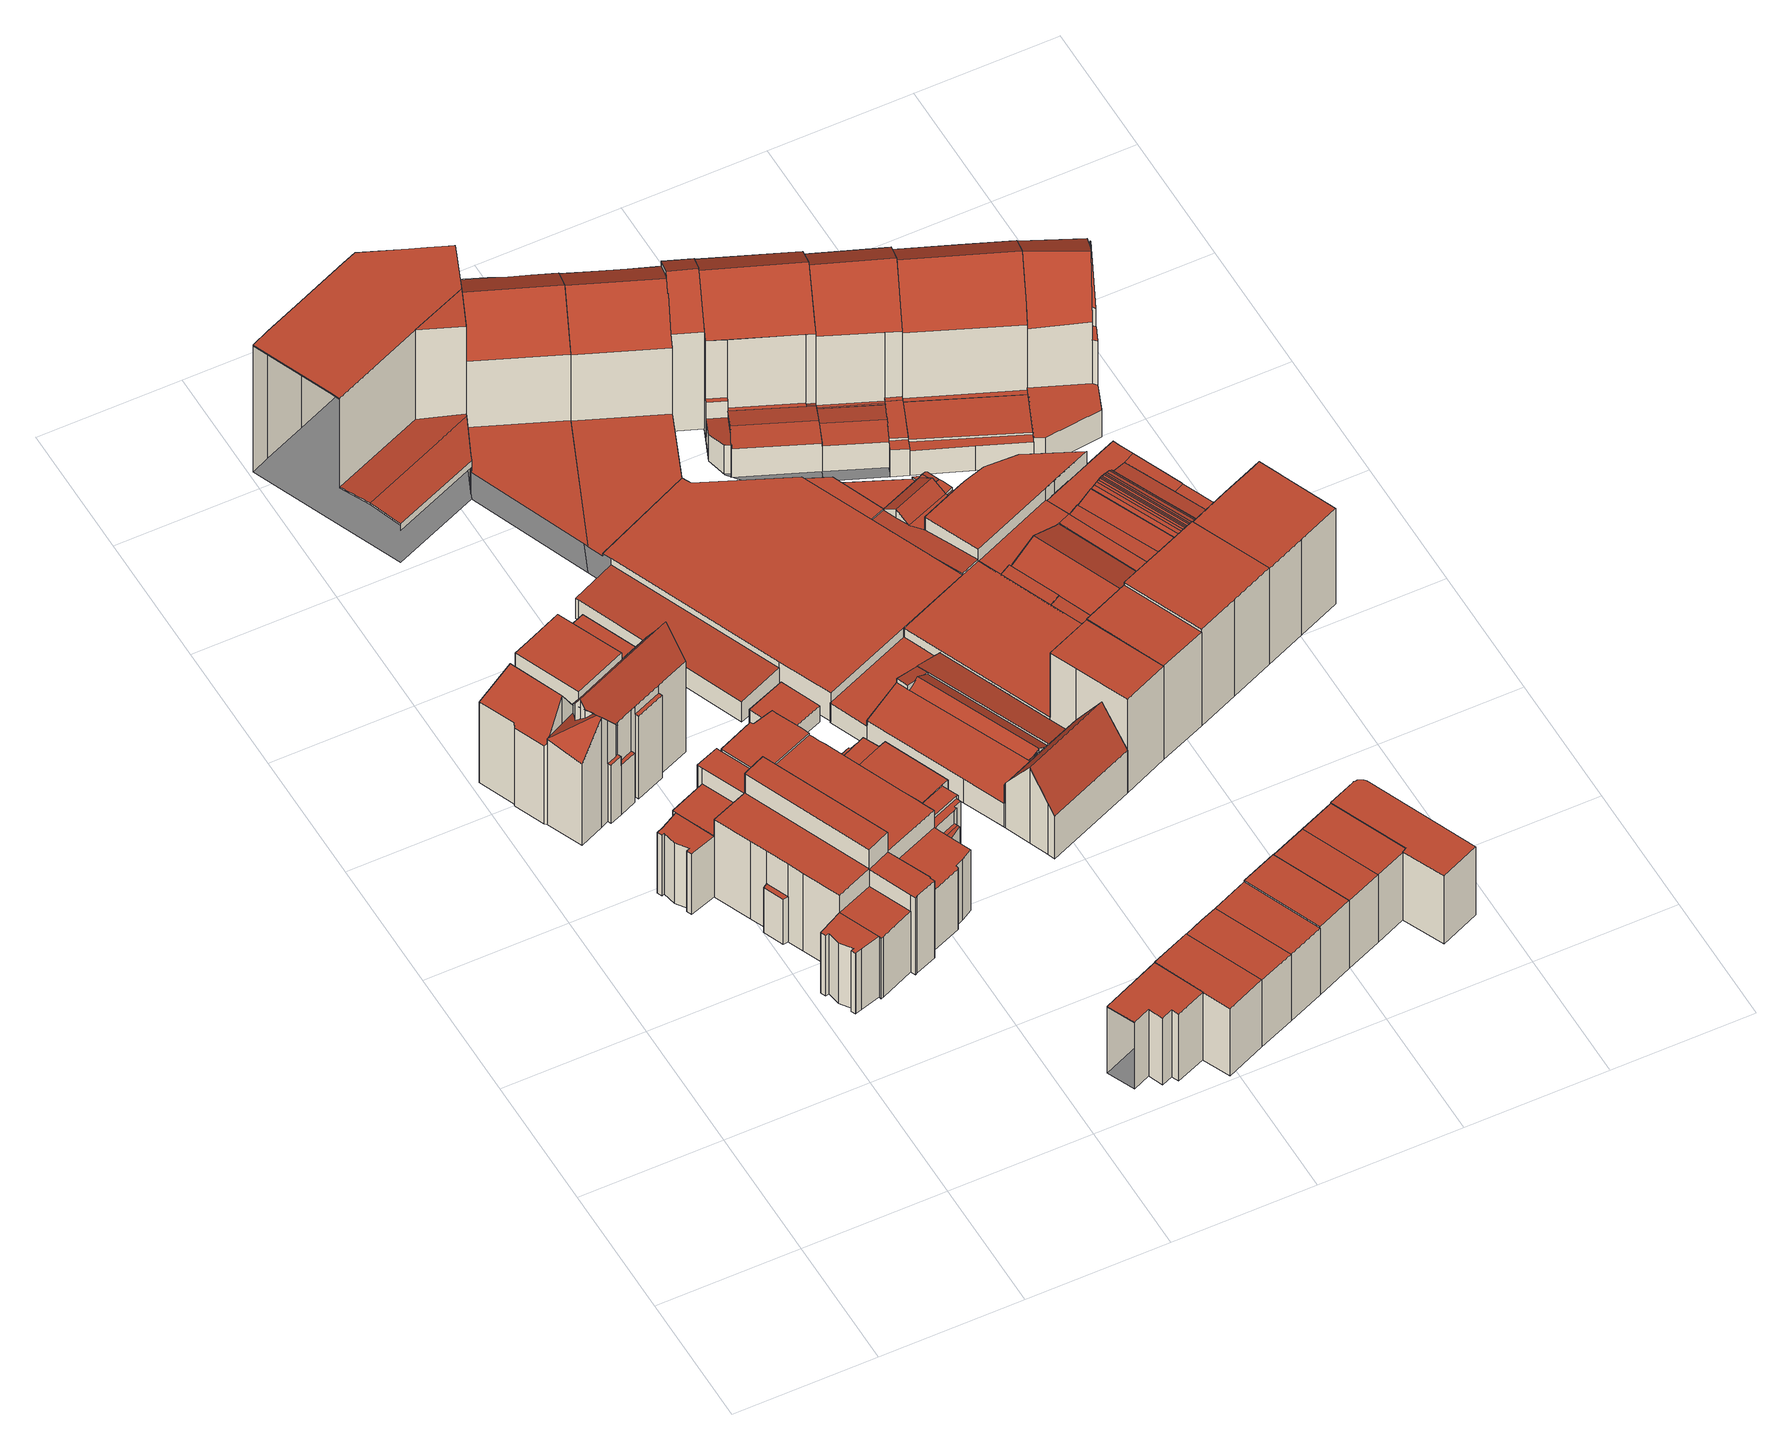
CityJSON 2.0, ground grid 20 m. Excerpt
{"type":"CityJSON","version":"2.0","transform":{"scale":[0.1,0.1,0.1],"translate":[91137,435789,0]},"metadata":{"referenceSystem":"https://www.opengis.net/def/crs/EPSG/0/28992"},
"CityObjects":{
"building1":{"type":"Building","attributes":{"TerrainHeight":2.74,"bron_tex":"UltraCAM-X 10cm juni 2008","voll_tex":"complete","bron_geo":"Lidar 15-30 punten - nov. 2008","status":"1","isWatertight":"0"},"geometry":[{"type":"MultiSurface","lod":"2","boundaries":[[[0,1,2,3,4,5,6,7]],[[8,9,10,11,12]],[[13,14,9,8]],[[15,16,17,18]],[[1,19,20,21,22,23,24,25,2]],[[26,27,28,29]],[[30,31,32,33]],[[34,35,36]],[[13,8,12]],[[35,37,38,36]],[[34,39,40,41,42,37,35]],[[43,44,45,46]],[[47,48,49,50,51]],[[52,53,54,55,56,57,58,59,60,61,62,63,64,65,66,67]],[[68,7,69,70]],[[0,68,71,72]],[[7,6,38,69]],[[5,4,43,46]],[[4,3,73,74]],[[3,2,75,73]],[[1,0,72,76]],[[20,10,26,77]],[[10,9,78,67]],[[9,14,52,78]],[[14,13,53,52]],[[18,17,61,60]],[[17,16,62,61]],[[16,15,63,62]],[[2,25,59,75]],[[25,24,60,59]],[[24,23,15,18]],[[23,22,64,63]],[[22,21,30,33]],[[21,20,11]],[[79,19,80]],[[19,1,76,80]],[[29,28,31,30]],[[28,27,66,81]],[[27,26,67,66]],[[33,32,65,64]],[[32,31,81,65]],[[34,36,82,57]],[[13,83,42]],[[70,37,84,71]],[[37,83,84]],[[42,41,54,53]],[[41,40,55,54]],[[40,39,56,55]],[[39,34,57,56]],[[45,44,58,85]],[[44,43,74,58]],[[47,51,86,82]],[[51,50,85,86]],[[50,49,46,45]],[[49,48,6,5]],[[48,47,36,38]]],"semantics":{"surfaces":[{"type":"RoofSurface"},{"type":"GroundSurface"},{"type":"WallSurface"}],"values":[0,0,0,0,0,0,0,0,0,0,0,0,0,1,2,2,2,2,2,2,2,2,2,2,2,2,2,2,2,2,2,2,2,2,2,2,2,2,2,2,2,2,2,2,2,2,2,2,2,2,2,2,2,2,2,2]}}]},
"building2":{"type":"Building","attributes":{"TerrainHeight":1.58,"bron_tex":"UltraCAM-X 10cm juni 2008","voll_tex":"complete","bron_geo":"Lidar 15-30 punten - nov. 2008","status":"1","isWatertight":"0"},"geometry":[{"type":"MultiSurface","lod":"2","boundaries":[[[87,88,89,90]],[[91,92,93,94,95,96,97]],[[98,99,100,101,102,103,104,105,106,107]],[[108,109,110,111,112,113,114,115]],[[116,117,118,119,120,121,122,123,124,125]],[[126,127,128,129,130,131]],[[132,133,134,135,136]],[[137,138,139,140,141]],[[142,143,144,145,146,147,148]],[[149,150,151,152,153]],[[154,155,156,157,158,159,160,161,162,163,164,165]],[[166,167,168,169,170,171,172,173]],[[174,175,176,177,178,179,180,181,182,127,126,183]],[[184,185,186,187,188,189,190,191,192,193]],[[194,195,196,197]],[[198,199,200,201,202,203]],[[204,205,206,207,208,209,210,211,212]],[[213,214,215,216,217]],[[218,219,220,221,222,223,224,225,226,227]],[[138,228,229,230,231,139]],[[228,232,233,234,235,236]],[[237,238,239,240,241]],[[242,237,241,243]],[[244,245,246,247,248,249,250,251,252,253,254,255,256,257,258,259,260,261,262,263,264,265,266,267,268,269,270,271,272,273,274,275,276,277,278,279,280,281,282,283,284,285,286,287,288,289,290,291,292,293,294,295,296,297,298,299,300,301,302,303,304,305,306,307,308,309,310,311,312,313,314,315,316,317,318,319,320,321,322,323,324,325,326,327,328,329,330,331,332,333,334,335,336,337,338,339,340,341,342,343]],[[149,153,292,291]],[[153,152,293,292]],[[152,151,294,293]],[[151,150,295,294]],[[87,90,201,200]],[[90,89,155,154]],[[89,88,108,115]],[[88,87,173,172]],[[91,97,269,268]],[[97,96,270,269]],[[96,95,271,270]],[[95,94,272,271]],[[94,93,273,272]],[[93,92,274,273]],[[107,106,291,344]],[[106,105,150,149]],[[105,104,296,295]],[[104,103,297,296]],[[103,102,298,297]],[[102,101,299,298]],[[101,100,300,299]],[[100,99,301,300]],[[227,226,279,278]],[[226,225,280,279]],[[225,224,281,280]],[[224,223,282,281]],[[223,222,242,243]],[[222,221,287,286]],[[221,220,288,287]],[[220,219,289,288]],[[115,114,99,98]],[[114,113,302,301]],[[113,112,303,302]],[[112,111,304,303]],[[111,110,305,304]],[[110,109,306,305]],[[109,108,131,130]],[[139,231,268,267]],[[231,230,92,91]],[[230,229,275,274]],[[229,345,236]],[[116,125,253,252]],[[125,124,254,253]],[[124,123,255,254]],[[123,122,144,143]],[[122,121,262,261]],[[121,120,263,262]],[[120,119,264,263]],[[119,118,265,264]],[[165,164,251,346]],[[164,163,252,251]],[[163,162,117,116]],[[162,161,138,137]],[[161,160,228,138]],[[160,159,232,228]],[[159,158,219,218]],[[158,157,290,289]],[[157,156,344,290]],[[156,155,98,107]],[[166,173,135,134]],[[172,171,126,131]],[[171,170,321,320]],[[170,169,322,321]],[[169,168,197,196]],[[168,167,326,325]],[[167,166,327,326]],[[236,235,276,275]],[[235,234,277,276]],[[234,233,278,277]],[[233,232,218,227]],[[130,129,307,306]],[[129,128,308,307]],[[128,127,309,308]],[[132,136,338,337]],[[134,133,192,191]],[[133,132,337,336]],[[137,141,118,117]],[[141,140,266,265]],[[140,139,267,266]],[[174,183,319,318]],[[183,126,320,319]],[[127,182,310,309]],[[182,181,311,310]],[[181,180,312,311]],[[180,179,313,312]],[[179,178,314,313]],[[178,177,315,314]],[[177,176,316,315]],[[176,175,317,316]],[[175,174,318,317]],[[184,193,335,334]],[[193,192,336,335]],[[191,190,328,327]],[[190,189,329,328]],[[189,188,330,329]],[[188,187,331,330]],[[187,186,332,331]],[[186,185,333,332]],[[185,184,334,333]],[[194,197,325,324]],[[196,195,323,322]],[[195,194,324,323]],[[198,203,340,339]],[[203,202,341,340]],[[200,199,136,135]],[[199,198,339,338]],[[204,212,342,341]],[[212,211,343,342]],[[211,210,244,343]],[[210,209,245,244]],[[209,208,246,245]],[[208,207,214,213]],[[207,206,346,250]],[[206,205,154,165]],[[205,204,202,201]],[[213,217,247,246]],[[217,216,248,247]],[[216,215,249,248]],[[215,214,250,249]],[[241,240,283,347]],[[240,239,284,283]],[[239,238,285,284]],[[238,237,348,285]],[[243,241,347,282]],[[237,242,286,348]],[[142,148,257,256]],[[148,147,258,257]],[[147,146,259,258]],[[146,145,260,259]],[[145,144,261,260]],[[143,142,256,255]]],"semantics":{"surfaces":[{"type":"RoofSurface"},{"type":"GroundSurface"},{"type":"WallSurface"}],"values":[0,0,0,0,0,0,0,0,0,0,0,0,0,0,0,0,0,0,0,0,0,0,0,1,2,2,2,2,2,2,2,2,2,2,2,2,2,2,2,2,2,2,2,2,2,2,2,2,2,2,2,2,2,2,2,2,2,2,2,2,2,2,2,2,2,2,2,2,2,2,2,2,2,2,2,2,2,2,2,2,2,2,2,2,2,2,2,2,2,2,2,2,2,2,2,2,2,2,2,2,2,2,2,2,2,2,2,2,2,2,2,2,2,2,2,2,2,2,2,2,2,2,2,2,2,2,2,2,2,2,2,2,2,2,2,2,2,2,2,2,2,2,2,2,2,2,2,2,2,2,2,2,2,2,2]}}]},
"building3":{"type":"Building","attributes":{"TerrainHeight":2.75,"bron_tex":"UltraCAM-X 10cm juni 2008","voll_tex":"complete","bron_geo":"Lidar 15-30 punten - nov. 2008","status":"1","isWatertight":"0"},"geometry":[{"type":"MultiSurface","lod":"2","boundaries":[[[349,350,351,352,353,354,355,356,357]],[[358,359,360,361,362,363,364,365,366]],[[349,357,359,358]],[[355,354,362,361]],[[354,353,363,362]],[[353,352,364,363]],[[352,351,365,364]],[[351,350,366,365]],[[350,349,367,368]]],"semantics":{"surfaces":[{"type":"RoofSurface"},{"type":"GroundSurface"},{"type":"WallSurface"}],"values":[0,1,2,2,2,2,2,2,2]}}]},
"building4":{"type":"Building","attributes":{"TerrainHeight":0.31,"bron_tex":"UltraCAM-X 10cm juni 2008","voll_tex":"complete","bron_geo":"Lidar 15-30 punten - nov. 2008","status":"1","isWatertight":"0"},"geometry":[{"type":"MultiSurface","lod":"2","boundaries":[[[369,370,371,372,373,374,375,376,377,378,379,380,381,382]],[[383,384,385]],[[386,387,388,389,390]],[[387,391,392,393,388]],[[394,395,396,397,398,399,400,401,402,403,404,405,406,407]],[[389,388,408,409]],[[387,386,410,411]],[[388,393,395,408]],[[393,392,412,413]],[[392,391,414,415]],[[391,387,411,416]],[[369,382,400,399]],[[382,381,401,400]],[[381,380,402,401]],[[380,379,403,402]],[[379,378,404,403]],[[378,377,405,404]],[[377,376,406,405]],[[376,375,407,406]],[[375,374,394,407]],[[374,373,417,394]],[[372,371,386,390]],[[371,370,418,419]],[[370,369,420,418]],[[383,385,373,372]],[[385,384,409,417]],[[384,383,390,389]]],"semantics":{"surfaces":[{"type":"RoofSurface"},{"type":"GroundSurface"},{"type":"WallSurface"}],"values":[0,0,0,0,1,2,2,2,2,2,2,2,2,2,2,2,2,2,2,2,2,2,2,2,2,2,2]}}]},
"building5":{"type":"Building","attributes":{"TerrainHeight":2.73,"bron_tex":"UltraCAM-X 10cm juni 2008","voll_tex":"complete","bron_geo":"Lidar 15-30 punten - nov. 2008","status":"1","isWatertight":"0"},"geometry":[{"type":"MultiSurface","lod":"2","boundaries":[[[421,422,423,424,425]],[[426,427,428,429,430]],[[424,423,428,427]],[[423,422,429,428]],[[422,421,430,429]]],"semantics":{"surfaces":[{"type":"RoofSurface"},{"type":"GroundSurface"},{"type":"WallSurface"}],"values":[0,1,2,2,2]}}]},
"building6":{"type":"Building","attributes":{"TerrainHeight":2.51,"bron_tex":"UltraCAM-X 10cm juni 2008","voll_tex":"complete","bron_geo":"Lidar 15-30 punten - nov. 2008","status":"1","isWatertight":"1"},"geometry":[{"type":"MultiSurface","lod":"2","boundaries":[[[431,432,433,434]],[[435,436,437,438]],[[431,434,437,436]],[[434,433,438,437]],[[433,432,435,438]],[[432,431,436,435]]],"semantics":{"surfaces":[{"type":"RoofSurface"},{"type":"GroundSurface"},{"type":"WallSurface"}],"values":[0,1,2,2,2,2]}}]},
"building7":{"type":"Building","attributes":{"TerrainHeight":2.62,"bron_tex":"UltraCAM-X 10cm juni 2008","voll_tex":"complete","bron_geo":"Lidar 15-30 punten - nov. 2008","status":"1","isWatertight":"0"},"geometry":[{"type":"MultiSurface","lod":"2","boundaries":[[[439,440,441,442,443,444]],[[359,445,446,447,361,360]],[[439,444,445,359]],[[444,443,448,449]],[[443,442,447,446]],[[442,441,361,447]],[[441,440,356,355]],[[440,439,357,356]]],"semantics":{"surfaces":[{"type":"RoofSurface"},{"type":"GroundSurface"},{"type":"WallSurface"}],"values":[0,1,2,2,2,2,2,2]}}]},
"building8":{"type":"Building","attributes":{"TerrainHeight":2.71,"bron_tex":"UltraCAM-X 10cm juni 2008","voll_tex":"complete","bron_geo":"Lidar 15-30 punten - nov. 2008","status":"1","isWatertight":"0"},"geometry":[{"type":"MultiSurface","lod":"2","boundaries":[[[449,448,450,451,452]],[[453,454,446,445,455]],[[449,452,455,445]],[[452,451,453,455]],[[450,448,446,454]]],"semantics":{"surfaces":[{"type":"RoofSurface"},{"type":"GroundSurface"},{"type":"WallSurface"}],"values":[0,1,2,2,2]}}]},
"building9":{"type":"Building","attributes":{"TerrainHeight":0.77,"bron_tex":"UltraCAM-X 10cm juni 2008","voll_tex":"complete","bron_geo":"Lidar 15-30 punten - nov. 2008","status":"1","isWatertight":"0"},"geometry":[{"type":"MultiSurface","lod":"2","boundaries":[[[412,456,457,458,413]],[[459,460,461,462,463,464,465]],[[460,466,467,461]],[[468,469,396,395,394,470,471,472]],[[413,458,409,395]],[[457,456,473,474]],[[460,459,394,475]],[[459,465,470,394]],[[465,464,471,470]],[[464,463,472,471]],[[463,462,468,472]],[[462,461,476,477]],[[466,460,475,409]],[[461,467,478,476]],[[467,466,458,457]]],"semantics":{"surfaces":[{"type":"RoofSurface"},{"type":"GroundSurface"},{"type":"WallSurface"}],"values":[0,0,0,1,2,2,2,2,2,2,2,2,2,2,2]}}]},
"building10":{"type":"Building","attributes":{"TerrainHeight":2.77,"bron_tex":"UltraCAM-X 10cm juni 2008","voll_tex":"complete","bron_geo":"Lidar 15-30 punten - nov. 2008","status":"1","isWatertight":"0"},"geometry":[{"type":"MultiSurface","lod":"2","boundaries":[[[451,450,479,480]],[[453,481,482,454]],[[451,480,481,453]],[[479,450,454,482]]],"semantics":{"surfaces":[{"type":"RoofSurface"},{"type":"GroundSurface"},{"type":"WallSurface"}],"values":[0,1,2,2]}}]},
"building11":{"type":"Building","attributes":{"TerrainHeight":2.71,"bron_tex":"UltraCAM-X 10cm juni 2008","voll_tex":"complete","bron_geo":"Lidar 15-30 punten - nov. 2008","status":"1","isWatertight":"0"},"geometry":[{"type":"MultiSurface","lod":"2","boundaries":[[[483,484,485,486,487]],[[485,488,489,490,486]],[[491,492,493,494]],[[495,496,492,491]],[[497,498,499,500,501]],[[502,503,504,505]],[[506,507,508,509,510,511,512]],[[513,514,515,516,517,518,519]],[[517,516,520,521]],[[522,523,524,525]],[[526,527,528,529,530,531,532,533]],[[483,534,516,515]],[[535,487,510,509]],[[536,535,504,503]],[[534,536,520,516]],[[487,486,537,538]],[[485,484,531,539]],[[484,483,540,531]],[[486,490,528,537]],[[490,489,529,528]],[[489,488,530,529]],[[488,485,539,530]],[[497,501,533,532]],[[500,499,541,526]],[[498,497,532,542]],[[543,505,493]],[[506,512,499,544]],[[512,511,527,541]],[[511,510,538,527]],[[509,508,505,504]],[[508,507,494,493]],[[507,506,525,524]],[[513,519,545,498]],[[518,517,496,495]],[[515,514,546,540]],[[514,513,542,546]],[[517,547,496]],[[521,520,503,502]],[[522,525,544,545]],[[524,548,494]],[[549,523,495]],[[523,522,519,518]],[[491,548,550]],[[543,492,502]],[[549,491,550]],[[492,547,521]]],"semantics":{"surfaces":[{"type":"RoofSurface"},{"type":"GroundSurface"},{"type":"WallSurface"}],"values":[0,0,0,0,0,0,0,0,0,0,1,2,2,2,2,2,2,2,2,2,2,2,2,2,2,2,2,2,2,2,2,2,2,2,2,2,2,2,2,2,2,2,2,2,2,2]}}]},
"building12":{"type":"Building","attributes":{"TerrainHeight":0.87,"bron_tex":"UltraCAM-X 10cm juni 2008","voll_tex":"complete","bron_geo":"Lidar 15-30 punten - nov. 2008","status":"1","isWatertight":"0"},"geometry":[{"type":"MultiSurface","lod":"2","boundaries":[[[474,473,551,552,553]],[[477,476,554,555,556,557]],[[476,478,558,559,554]],[[560,561,562,469,468,563,564,565]],[[553,552,561,566]],[[477,557,563,468]],[[557,556,564,563]],[[556,555,565,564]],[[567,559,568]],[[559,558,566,560]],[[558,478,474,553]]],"semantics":{"surfaces":[{"type":"RoofSurface"},{"type":"GroundSurface"},{"type":"WallSurface"}],"values":[0,0,0,1,2,2,2,2,2,2,2]}}]},
"building13":{"type":"Building","attributes":{"TerrainHeight":2.51,"bron_tex":"UltraCAM-X 10cm juni 2008","voll_tex":"complete","bron_geo":"Lidar 15-30 punten - nov. 2008","status":"1","isWatertight":"0"},"geometry":[{"type":"MultiSurface","lod":"2","boundaries":[[[569,570,571,572]],[[481,573,574,482]],[[569,572,573,481]],[[572,571,575,576]],[[571,570,482,574]],[[570,569,480,479]]],"semantics":{"surfaces":[{"type":"RoofSurface"},{"type":"GroundSurface"},{"type":"WallSurface"}],"values":[0,1,2,2,2,2]}}]},
"building14":{"type":"Building","attributes":{"TerrainHeight":2.6,"bron_tex":"UltraCAM-X 10cm juni 2008","voll_tex":"complete","bron_geo":"Lidar 15-30 punten - nov. 2008","status":"1","isWatertight":"0"},"geometry":[{"type":"MultiSurface","lod":"2","boundaries":[[[576,575,577,578]],[[573,579,580,574]],[[576,578,579,573]],[[577,575,574,580]]],"semantics":{"surfaces":[{"type":"RoofSurface"},{"type":"GroundSurface"},{"type":"WallSurface"}],"values":[0,1,2,2]}}]},
"building15":{"type":"Building","attributes":{"TerrainHeight":2.97,"bron_tex":"UltraCAM-X 10cm juni 2008","voll_tex":"complete","bron_geo":"Lidar 15-30 punten - nov. 2008","status":"1","isWatertight":"0"},"geometry":[{"type":"MultiSurface","lod":"2","boundaries":[[[581,582,583,584,585]],[[527,586,587,528]],[[581,585,588,589]],[[584,583,528,587]],[[583,582,538,528]],[[582,581,527,538]]],"semantics":{"surfaces":[{"type":"RoofSurface"},{"type":"GroundSurface"},{"type":"WallSurface"}],"values":[0,1,2,2,2,2]}}]},
"building16":{"type":"Building","attributes":{"TerrainHeight":2.03,"bron_tex":"UltraCAM-X 10cm juni 2008","voll_tex":"complete","bron_geo":"Lidar 15-30 punten - nov. 2008","status":"1","isWatertight":"0"},"geometry":[{"type":"MultiSurface","lod":"2","boundaries":[[[590,591,592,593,594,595,596]],[[597,598,599,600,601,602,603,604,605]],[[606,607,608,609]],[[610,609,611,612,613]],[[614,615,616]],[[617,618,619,620]],[[621,622,613,623,624]],[[625,610,622,621]],[[626,627,628,629]],[[630,631,632,633]],[[634,635,636,637,606,638]],[[639,606,609,640]],[[629,639,640,625]],[[562,561,641,642,643,644,645,646,647,648,526,533,427,426]],[[649,596,632,631]],[[590,649,608,607]],[[596,595,644,643]],[[595,594,645,644]],[[594,593,646,645]],[[593,650,651,652]],[[650,592,653,651]],[[592,591,654,655]],[[591,590,637,636]],[[597,605,552,551]],[[605,604,641,561]],[[604,603,656,641]],[[603,657,628,627]],[[657,658,634]],[[602,601,526,659]],[[601,600,501,500]],[[600,599,427,533]],[[599,598,425,424]],[[609,608,631,630]],[[613,612,660,661]],[[612,611,662,660]],[[611,609,630,633]],[[615,614,663,664]],[[616,615,617,620]],[[618,617,664,665]],[[621,624,614,666]],[[624,623,642,663]],[[623,613,661,642]],[[622,667,613]],[[625,621,666,616]],[[622,610,667]],[[627,626,665,656]],[[626,629,619,618]],[[629,628,634,638]],[[633,632,643,662]],[[637,607,606]],[[636,635,659,648]],[[635,658,602]],[[640,609,610]],[[606,639,668]],[[629,625,620,619]],[[640,610,625]],[[639,629,638,668]]],"semantics":{"surfaces":[{"type":"RoofSurface"},{"type":"GroundSurface"},{"type":"WallSurface"}],"values":[0,0,0,0,0,0,0,0,0,0,0,0,0,1,2,2,2,2,2,2,2,2,2,2,2,2,2,2,2,2,2,2,2,2,2,2,2,2,2,2,2,2,2,2,2,2,2,2,2,2,2,2,2,2,2,2,2]}}]},
"building17":{"type":"Building","attributes":{"TerrainHeight":2.29,"bron_tex":"UltraCAM-X 10cm juni 2008","voll_tex":"complete","bron_geo":"Lidar 15-30 punten - nov. 2008","status":"1","isWatertight":"0"},"geometry":[{"type":"MultiSurface","lod":"2","boundaries":[[[601,589,588,669,670,602]],[[526,648,671,586,527]],[[601,602,659,526]],[[602,670,648,659]],[[670,672,673,654]],[[674,675,676,677]],[[672,674,677,678]],[[679,680,681,682]],[[675,679,682,683]],[[680,669,684,681]],[[589,601,526,527]]],"semantics":{"surfaces":[{"type":"RoofSurface"},{"type":"GroundSurface"},{"type":"WallSurface"}],"values":[0,1,2,2,2,2,2,2,2,2,2]}}]},
"building18":{"type":"Building","attributes":{"TerrainHeight":2.61,"bron_tex":"UltraCAM-X 10cm juni 2008","voll_tex":"complete","bron_geo":"Lidar 15-30 punten - nov. 2008","status":"1","isWatertight":"0"},"geometry":[{"type":"MultiSurface","lod":"2","boundaries":[[[578,577,685,686,687]],[[579,688,689,690,580]],[[578,687,688,579]],[[685,577,580,690]]],"semantics":{"surfaces":[{"type":"RoofSurface"},{"type":"GroundSurface"},{"type":"WallSurface"}],"values":[0,1,2,2]}}]},
"building19":{"type":"Building","attributes":{"TerrainHeight":2.88,"bron_tex":"UltraCAM-X 10cm juni 2008","voll_tex":"complete","bron_geo":"Lidar 15-30 punten - nov. 2008","status":"1","isWatertight":"0"},"geometry":[{"type":"MultiSurface","lod":"2","boundaries":[[[691,692,693,694]],[[586,671,695,587]],[[691,694,669,588]],[[693,692,587,695]],[[692,691,585,584]]],"semantics":{"surfaces":[{"type":"RoofSurface"},{"type":"GroundSurface"},{"type":"WallSurface"}],"values":[0,1,2,2,2]}}]},
"building20":{"type":"Building","attributes":{"TerrainHeight":1.17,"bron_tex":"UltraCAM-X 10cm juni 2008","voll_tex":"complete","bron_geo":"Lidar 15-30 punten - nov. 2008","status":"1","isWatertight":"0"},"geometry":[{"type":"MultiSurface","lod":"2","boundaries":[[[696,697,698,699,700]],[[701,702,703,704]],[[700,699,705,706]],[[568,707,702,701]],[[708,709,710,711]],[[711,710,712,713]],[[714,715,716,717]],[[718,719,720,721]],[[722,723,724,725]],[[725,724,726,727]],[[728,729,730,731,732]],[[733,734,735,736,737,738,560,565,739]],[[708,731,740,741]],[[711,742,731]],[[710,709,743,744]],[[709,708,741,745]],[[711,713,732,742]],[[713,746,719,718]],[[746,712,723,722]],[[712,710,744,747]],[[697,696,738,748]],[[696,700,749,707]],[[699,698,750,751]],[[752,697,714,717]],[[753,752,721,720]],[[698,753,727,726]],[[701,704,555,754]],[[704,703,739,565]],[[703,702,755,739]],[[756,706,739,755]],[[700,757,749]],[[706,705,733,739]],[[705,699,751,758]],[[701,754,554]],[[702,757,756]],[[707,568,560,738]],[[715,714,748,759]],[[717,716,718,721]],[[716,715,728,732]],[[720,760,725,727]],[[760,719,722,725]],[[724,723,761,762]],[[726,724,762,763]],[[729,728,759,737]],[[731,730,764,740]],[[730,729,737,764]]],"semantics":{"surfaces":[{"type":"RoofSurface"},{"type":"GroundSurface"},{"type":"WallSurface"}],"values":[0,0,0,0,0,0,0,0,0,0,0,1,2,2,2,2,2,2,2,2,2,2,2,2,2,2,2,2,2,2,2,2,2,2,2,2,2,2,2,2,2,2,2,2,2,2]}}]},
"building21":{"type":"Building","attributes":{"TerrainHeight":2.41,"bron_tex":"UltraCAM-X 10cm juni 2008","voll_tex":"complete","bron_geo":"Lidar 15-30 punten - nov. 2008","status":"1","isWatertight":"0"},"geometry":[{"type":"MultiSurface","lod":"2","boundaries":[[[765,766,767,768,769,770,771,772,773,774,775,776,777,778,779]],[[780,781,782,690,689,688,783,784,785,786,787,788,789,790,791]],[[765,779,783,688]],[[779,778,784,783]],[[778,777,785,784]],[[777,776,786,785]],[[776,775,787,786]],[[775,774,788,787]],[[774,773,789,788]],[[773,772,790,789]],[[772,771,791,790]],[[771,770,780,791]],[[770,769,781,780]],[[769,768,782,781]],[[768,767,690,782]],[[767,766,686,685]],[[766,765,687,686]]],"semantics":{"surfaces":[{"type":"RoofSurface"},{"type":"GroundSurface"},{"type":"WallSurface"}],"values":[0,1,2,2,2,2,2,2,2,2,2,2,2,2,2,2,2]}}]},
"building22":{"type":"Building","attributes":{"TerrainHeight":2.33,"bron_tex":"UltraCAM-X 10cm juni 2008","voll_tex":"complete","bron_geo":"Lidar 15-30 punten - nov. 2008","status":"1","isWatertight":"0"},"geometry":[{"type":"MultiSurface","lod":"2","boundaries":[[[678,677,676,792,793]],[[654,673,794,795,796,655]],[[795,797,798,799,796]],[[681,684,800,801,798,797,802]],[[683,682,681,803,804]],[[805,806,807,808]],[[809,810,806,805]],[[648,647,811,812,671]],[[813,814,815,653]],[[814,813,647,816]],[[817,818,819,820]],[[818,817,816,821]],[[822,801,823,818]],[[801,822,821,811]],[[824,793,794]],[[793,792,825,809]],[[792,826,804]],[[655,827,815,653]],[[827,796,828,817]],[[795,829,808]],[[830,794,809]],[[824,673,678]],[[796,799,831,828]],[[799,822,818,831]],[[822,798,832,833]],[[797,795,808,807]],[[834,797,807]],[[802,835,810]],[[798,801,836,832]],[[683,826,676]],[[804,803,810,825]],[[803,837,802]],[[805,829,838]],[[834,806,839]],[[830,805,838]],[[806,835,839]]],"semantics":{"surfaces":[{"type":"RoofSurface"},{"type":"GroundSurface"},{"type":"WallSurface"}],"values":[0,0,0,0,0,0,0,1,2,2,2,2,2,2,2,2,2,2,2,2,2,2,2,2,2,2,2,2,2,2,2,2,2,2,2,2]}}]},
"building23":{"type":"Building","attributes":{"TerrainHeight":2.89,"bron_tex":"UltraCAM-X 10cm juni 2008","voll_tex":"complete","bron_geo":"Lidar 15-30 punten - nov. 2008","status":"1","isWatertight":"0"},"geometry":[{"type":"MultiSurface","lod":"2","boundaries":[[[840,841,842,843,844,845]],[[811,846,847,695,671,812]],[[840,845,800,684]],[[845,844,801,800]],[[844,843,848,849]],[[843,842,847,846]],[[842,841,695,847]],[[841,840,694,693]]],"semantics":{"surfaces":[{"type":"RoofSurface"},{"type":"GroundSurface"},{"type":"WallSurface"}],"values":[0,1,2,2,2,2,2,2]}}]},
"building24":{"type":"Building","attributes":{"TerrainHeight":1.65,"bron_tex":"UltraCAM-X 10cm juni 2008","voll_tex":"complete","bron_geo":"Lidar 15-30 punten - nov. 2008","status":"1","isWatertight":"0"},"geometry":[{"type":"MultiSurface","lod":"2","boundaries":[[[751,750,850,851,852]],[[758,751,852,853]],[[744,743,854,855]],[[747,744,855,856]],[[763,762,857,858]],[[762,761,859,857]],[[860,861,862,863]],[[864,865,866,867]],[[868,869,870,871]],[[872,873,874,734,733]],[[855,875,876]],[[854,743,745,877]],[[747,856,859,761]],[[878,855,876]],[[852,851,879,880]],[[851,850,881,879]],[[882,750,763,858]],[[850,882,871,870]],[[758,853,872,733]],[[853,852,880,883]],[[878,863,856]],[[860,875,854]],[[863,862,869,868]],[[862,861,866,884]],[[861,860,867,866]],[[864,867,877,885]],[[866,865,886,887]],[[865,864,885,874]],[[888,871,858,857]],[[868,888,857,859]],[[870,869,889,890]]],"semantics":{"surfaces":[{"type":"RoofSurface"},{"type":"GroundSurface"},{"type":"WallSurface"}],"values":[0,0,0,0,0,0,0,0,0,1,2,2,2,2,2,2,2,2,2,2,2,2,2,2,2,2,2,2,2,2,2]}}]},
"building25":{"type":"Building","attributes":{"TerrainHeight":2.01,"bron_tex":"UltraCAM-X 10cm juni 2008","voll_tex":"complete","bron_geo":"Lidar 15-30 punten - nov. 2008","status":"1","isWatertight":"0"},"geometry":[{"type":"MultiSurface","lod":"2","boundaries":[[[880,879,881,891,892,893]],[[883,880,893,894,895]],[[887,886,896,897,898]],[[884,866,899,900]],[[890,889,901,902]],[[903,904,905,906,874,873,872,907]],[[893,892,908,909]],[[892,891,910,904]],[[891,881,890,902]],[[883,895,907,872]],[[895,894,903,907]],[[894,911,912,913]],[[911,893,909,912]],[[898,897,905,914]],[[897,896,906,905]],[[896,886,874,906]],[[884,900,901,889]],[[900,899,914,915]],[[899,866,887,898]],[[902,901,915,910]]],"semantics":{"surfaces":[{"type":"RoofSurface"},{"type":"GroundSurface"},{"type":"WallSurface"}],"values":[0,0,0,0,0,1,2,2,2,2,2,2,2,2,2,2,2,2,2,2]}}]},
"building26":{"type":"Building","attributes":{"TerrainHeight":2.53,"bron_tex":"UltraCAM-X 10cm juni 2008","voll_tex":"complete","bron_geo":"Lidar 15-30 punten - nov. 2008","status":"1","isWatertight":"0"},"geometry":[{"type":"MultiSurface","lod":"2","boundaries":[[[916,917,918,919,920]],[[653,815,921,922,923,916,920,924,925,652]],[[820,819,926,927]],[[818,823,928,929,930,931,932,933,934]],[[917,935,936,937,918]],[[938,934,939,940]],[[941,942,935,916]],[[943,944,945,946]],[[947,948,949,950]],[[951,947,950,952]],[[953,951,952,954]],[[955,953,954,956]],[[957,955,956,958]],[[959,957,958,960]],[[961,959,960,962]],[[963,961,962,964]],[[965,963,964,966]],[[967,965,966,968]],[[969,967,968,970]],[[971,972,941,973]],[[646,974,975,976,977,811,647]],[[944,943,978,922]],[[943,979,948]],[[946,945,933,980]],[[948,947,981,978]],[[950,949,980,982]],[[949,979,946]],[[947,951,983,981]],[[952,950,984,985]],[[951,953,986,987]],[[954,952,985,988]],[[953,989,990,986]],[[989,955,991,992]],[[993,954,988,994]],[[956,993,995,996]],[[955,957,997,991]],[[958,956,996,998]],[[957,959,999,997]],[[960,1000,1001,1002]],[[1000,958,998,1003]],[[1004,961,1005,1006]],[[959,1004,1007,999]],[[962,960,1002,1008]],[[961,963,1009,1005]],[[964,962,1008,1010]],[[1011,965,1012,1013]],[[963,1011,1014,1015]],[[966,964,1010,1016]],[[965,1017,1018,1012]],[[1017,967,1019,1020]],[[968,966,1016,1021]],[[967,969,1022,1019]],[[969,1023,973]],[[970,968,1021,1024]],[[973,941,923,1022]],[[1025,972,942]],[[972,971,1024,1026]],[[971,1023,970]],[[920,919,975,1027]],[[919,918,1028,975]],[[917,916,1029,1030]],[[653,652,646,647]],[[652,925,974,646]],[[925,924,1031,1032]],[[924,920,1027,1033]],[[1020,1014,1013,1018]],[[1015,1007,1006,1009]],[[992,983,987,990]],[[1034,815,820]],[[1034,927,921]],[[927,926,934,938]],[[926,1035,934]],[[818,1035,819]],[[982,995,994,984]],[[1003,932,1026,1001]],[[1036,931,935]],[[931,930,936,935]],[[930,929,1037,1038]],[[929,928,1039,1037]],[[928,823,811,977]],[[918,937,1040,1028]],[[937,936,1041,1042]],[[935,917,1030,1043]],[[938,940,922,921]],[[940,939,945,944]],[[939,1044,933]],[[941,916,923]],[[916,935,1043,1029]],[[1036,942,932]]],"semantics":{"surfaces":[{"type":"RoofSurface"},{"type":"GroundSurface"},{"type":"WallSurface"}],"values":[0,0,0,0,0,0,0,0,0,0,0,0,0,0,0,0,0,0,0,0,1,2,2,2,2,2,2,2,2,2,2,2,2,2,2,2,2,2,2,2,2,2,2,2,2,2,2,2,2,2,2,2,2,2,2,2,2,2,2,2,2,2,2,2,2,2,2,2,2,2,2,2,2,2,2,2,2,2,2,2,2,2,2,2,2,2,2,2,2]}}]},
"building27":{"type":"Building","attributes":{"TerrainHeight":3.06,"bron_tex":"UltraCAM-X 10cm juni 2008","voll_tex":"complete","bron_geo":"Lidar 15-30 punten - nov. 2008","status":"1","isWatertight":"0"},"geometry":[{"type":"MultiSurface","lod":"2","boundaries":[[[849,848,1045,1046,1047,1048,1049,1050]],[[1051,1052,1053,846,811,977,976]],[[1037,1039,977,976]],[[1054,1050,1055,1056]],[[849,1054,1056,836]],[[1057,1049,1058,1059]],[[1050,1057,1060,1055]],[[1049,1048,1061,1062]],[[1048,1047,1063,1051]],[[1047,1046,1052,1063]],[[1046,1045,1053,1052]],[[1045,848,846,1053]]],"semantics":{"surfaces":[{"type":"RoofSurface"},{"type":"GroundSurface"},{"type":"WallSurface"}],"values":[0,1,2,2,2,2,2,2,2,2,2,2]}}]},
"building28":{"type":"Building","attributes":{"TerrainHeight":2.49,"bron_tex":"UltraCAM-X 10cm juni 2008","voll_tex":"complete","bron_geo":"Lidar 15-30 punten - nov. 2008","status":"1","isWatertight":"0"},"geometry":[{"type":"MultiSurface","lod":"2","boundaries":[[[1064,1065,1066,1067,1068,1069]],[[912,908,1070,1071,1072]],[[913,912,1072,1073,1074]],[[1075,1076,1077,1078,1079]],[[1080,1081,1082]],[[1083,1084,1085,1086,905,904,903]],[[1065,1064,910,905]],[[1068,1067,1087,1088]],[[1067,1066,1086,1085]],[[1066,1065,905,1086]],[[1070,908,904,910]],[[1072,1089,1080,1090]],[[1089,1071,1075,1079]],[[1071,1070,1064,1069]],[[913,1074,1083,903]],[[1074,1073,1091,1092]],[[1093,1072,1090]],[[1078,1077,1094,1095]],[[1077,1076,1096,1094]],[[1076,1075,1069,1068]],[[1082,1097,1073,1098]],[[1097,1082,1099,1100]],[[1093,1082,1098]],[[1082,1081,1101,1099]],[[1081,1080,1079,1078]]],"semantics":{"surfaces":[{"type":"RoofSurface"},{"type":"GroundSurface"},{"type":"WallSurface"}],"values":[0,0,0,0,0,1,2,2,2,2,2,2,2,2,2,2,2,2,2,2,2,2,2,2,2]}}]}
},
"vertices":[
[90,754,197],[93,746,212],[243,809,212],[238,822,189],[231,837,163],[188,819,163],[112,787,163],[102,783,163],[104,725,198],[108,719,198],[119,724,182],[136,731,157],[112,787,148],[52,754,154],[73,704,146],[167,744,149],[169,739,149],[210,756,149],[208,761,149],[96,739,199],[132,729,163],[136,731,163],[160,741,163],[167,744,163],[208,761,163],[255,780,163],[119,724,105],[121,719,105],[138,726,105],[136,731,105],[136,731,89],[138,726,89],[162,736,89],[160,741,89],[11,853,145],[50,846,201],[74,879,142],[81,770,201],[112,787,142],[32,802,146],[31,799,141],[49,756,141],[52,754,146],[231,837,134],[193,929,134],[149,911,134],[188,819,134],[74,879,175],[112,787,175],[188,819,175],[149,911,175],[98,889,175],[73,704,0],[52,754,0],[49,756,0],[31,799,0],[32,802,0],[11,853,0],[193,929,0],[255,780,0],[208,761,0],[210,756,0],[169,739,0],[167,744,0],[160,741,0],[162,736,0],[121,719,0],[119,724,0],[101,781,165],[102,783,161],[101,781,163],[101,781,149],[90,754,168],[238,822,0],[231,837,0],[243,809,0],[93,746,177],[132,729,105],[108,719,0],[106,736,190],[96,739,184],[138,726,0],[74,879,0],[57,757,154],[81,770,151],[149,911,0],[98,889,0],
[228,576,175],[303,396,174],[336,411,174],[260,590,175],[439,613,38],[477,522,38],[476,540,38],[465,553,38],[463,570,38],[453,583,38],[451,599,38],[336,411,109],[362,351,109],[411,371,109],[412,372,109],[411,376,109],[423,382,109],[439,391,109],[436,398,109],[421,434,109],[417,444,109],[303,396,139],[328,336,139],[331,329,139],[334,331,139],[364,343,139],[361,350,139],[362,351,139],[336,411,139],[347,609,74],[351,601,74],[416,630,74],[413,637,74],[403,633,74],[401,635,74],[396,633,74],[360,618,74],[354,616,74],[355,613,74],[251,375,109],[275,318,109],[276,314,109],[280,316,109],[328,336,109],[303,396,109],[150,615,110],[152,611,110],[175,555,110],[228,576,110],[202,637,110],[351,601,87],[360,580,87],[429,609,87],[419,631,87],[416,630,87],[356,627,61],[360,618,61],[396,633,61],[393,640,61],[393,642,61],[392,642,61],[372,638,61],[421,434,69],[436,398,69],[438,399,69],[434,419,69],[422,435,69],[260,590,140],[336,411,140],[417,444,140],[415,447,140],[410,459,140],[407,467,140],[398,488,140],[360,580,140],[351,601,140],[347,609,140],[343,619,140],[341,623,140],[175,555,140],[197,503,140],[207,480,140],[220,449,140],[229,427,140],[251,375,140],[303,396,140],[228,576,140],[216,357,109],[219,350,109],[224,351,109],[227,332,109],[239,315,109],[234,313,109],[237,307,109],[238,307,109],[247,310,109],[220,359,109],[117,593,109],[120,586,109],[124,588,109],[128,568,109],[140,552,109],[135,550,109],[138,543,109],[175,555,109],[152,611,109],[127,597,109],[201,476,81],[213,448,81],[220,449,81],[207,480,81],[199,644,139],[202,637,139],[228,576,139],[260,590,139],[235,650,139],[232,657,139],[235,650,143],[260,590,143],[341,623,143],[337,634,143],[321,670,143],[319,677,143],[316,676,143],[288,668,143],[286,672,143],[321,670,85],[337,634,85],[339,635,85],[335,655,85],[324,671,85],[407,467,83],[410,459,83],[418,463,83],[420,460,83],[425,462,83],[462,477,83],[467,480,83],[465,483,83],[476,487,83],[474,494,83],[398,488,87],[467,518,87],[477,522,87],[439,613,87],[407,467,87],[474,494,87],[477,495,86],[473,503,86],[467,518,86],[427,456,61],[428,453,61],[448,457,60],[465,469,61],[464,472,61],[425,462,61],[462,477,61],[316,676,0],[319,677,0],[321,670,0],[324,671,0],[335,655,0],[339,635,0],[337,634,0],[343,619,0],[347,609,0],[355,613,0],[354,616,0],[360,618,0],[356,627,0],[372,638,0],[392,642,0],[393,642,0],[393,640,0],[396,633,0],[401,635,0],[403,633,0],[413,637,0],[416,630,0],[419,631,0],[429,609,0],[439,613,0],[451,599,0],[453,583,0],[463,570,0],[465,553,0],[476,540,0],[477,522,0],[467,518,0],[473,503,0],[477,495,0],[474,494,0],[476,487,0],[465,483,0],[467,480,0],[462,477,0],[465,469,0],[448,457,0],[428,453,0],[425,462,0],[420,460,0],[418,463,0],[410,459,0],[415,447,0],[421,434,0],[422,435,0],[434,419,0],[438,399,0],[436,398,0],[439,391,0],[423,382,0],[411,376,0],[412,372,0],[411,371,0],[362,351,0],[361,350,0],[364,343,0],[334,331,0],[331,329,0],[328,336,0],[280,316,0],[276,314,0],[275,318,0],[247,310,0],[238,307,0],[237,307,0],[234,313,0],[239,315,0],[227,332,0],[224,351,0],[219,350,0],[216,357,0],[220,359,0],[251,375,0],[229,427,0],[220,449,0],[213,448,0],[201,476,0],[207,480,0],[197,503,0],[175,555,0],[138,543,0],[135,550,0],[140,552,0],[128,568,0],[124,588,0],[120,586,0],[117,593,0],[127,597,0],[152,611,0],[150,615,0],[202,637,0],[199,644,0],[232,657,0],[235,650,0],[286,672,0],[288,668,0],[417,444,0],[432,503,87],[341,623,0],[464,472,0],[427,456,0],
[461,80,120],[478,41,120],[503,52,120],[511,31,120],[527,38,120],[531,28,120],[573,45,120],[574,46,120],[545,116,120],[461,80,0],[545,116,0],[574,46,0],[573,45,0],[531,28,0],[527,38,0],[511,31,0],[503,52,0],[478,41,0],[461,80,119],[478,41,119],
[6,1428,229],[52,1317,229],[58,1302,229],[190,1357,229],[271,1390,229],[298,1457,229],[297,1457,229],[283,1463,229],[266,1470,229],[246,1478,229],[185,1503,229],[165,1495,229],[91,1464,229],[31,1439,229],[190,1357,230],[247,1333,230],[271,1390,230],[58,1302,69],[76,1258,74],[245,1328,74],[247,1333,73],[190,1357,69],[95,1214,69],[219,1265,69],[222,1274,70],[298,1457,0],[222,1274,0],[219,1265,0],[95,1214,0],[52,1317,0],[6,1428,0],[31,1439,0],[91,1464,0],[165,1495,0],[185,1503,0],[246,1478,0],[266,1470,0],[283,1463,0],[297,1457,0],[245,1328,0],[247,1333,0],[58,1302,67],[76,1258,71],[219,1265,48],[222,1274,48],[95,1214,58],[219,1265,58],[95,1214,67],[271,1390,0],[52,1317,227],[58,1302,227],[6,1428,227],
[239,1035,36],[241,1031,36],[338,792,36],[402,816,40],[301,1060,40],[301,1060,0],[402,816,0],[338,792,0],[241,1031,0],[239,1035,0],
[343,782,29],[365,726,29],[421,748,29],[398,804,29],[365,726,0],[343,782,0],[398,804,0],[421,748,0],
[545,116,121],[574,46,121],[573,45,121],[590,6,121],[646,30,121],[600,139,121],[600,139,0],[646,30,0],[590,6,0],[646,30,120],[600,139,120],
[697,51,120],[651,160,120],[628,151,120],[651,160,0],[697,51,0],[628,151,0],
[287,1094,48],[364,1284,48],[247,1333,48],[298,1457,167],[272,1395,218],[389,1347,218],[414,1409,166],[383,1422,166],[357,1432,166],[334,1442,167],[247,1333,167],[364,1284,167],[414,1409,0],[287,1094,0],[334,1442,0],[357,1432,0],[383,1422,0],[287,1094,47],[364,1284,47],[272,1395,0],[389,1347,217],[414,1409,165],[364,1284,166],
[748,72,120],[702,182,120],[702,182,0],[748,72,0],
[538,492,76],[539,490,81],[553,455,136],[680,509,136],[665,546,75],[564,428,92],[568,418,76],[696,472,76],[531,702,70],[606,530,70],[623,538,57],[549,710,57],[513,694,57],[588,523,57],[432,741,35],[454,688,34],[583,743,34],[561,795,35],[434,742,35],[606,530,63],[609,523,63],[627,530,58],[623,538,58],[542,725,61],[549,710,61],[623,538,61],[627,530,61],[665,546,47],[649,583,47],[583,743,46],[454,688,44],[513,550,43],[538,492,43],[591,515,64],[588,523,64],[513,694,64],[506,710,64],[609,523,64],[606,530,64],[506,710,71],[513,694,71],[549,710,60],[542,725,60],[561,795,0],[649,583,0],[696,472,0],[568,418,0],[564,428,0],[539,490,0],[432,741,0],[434,742,0],[591,515,76],[627,530,76],[609,523,76],[680,509,0],[665,546,0],[553,455,0],[538,492,0],[583,743,0],[454,688,0],[621,537,59],[542,725,34],[506,710,34],[513,550,0],[597,527,64],[542,707,62],[527,700,67],[531,702,65],
[296,1072,47],[438,1136,47],[478,1237,47],[504,1299,217],[529,1362,165],[491,1377,165],[459,1390,165],[478,1237,166],[483,1250,176],[483,1250,0],[438,1136,0],[296,1072,0],[459,1390,0],[491,1377,0],[529,1362,0],[478,1237,0],[499,1288,208],[483,1250,175],
[702,182,122],[748,72,122],[799,94,122],[753,203,122],[753,203,0],[799,94,0],[799,94,121],[753,203,121],
[850,115,121],[804,224,121],[804,224,0],[850,115,0],
[649,583,168],[665,546,168],[696,472,168],[760,499,168],[713,610,168],[713,610,0],[760,499,0],[713,610,51],[649,583,51],
[659,926,72],[691,849,72],[810,899,72],[882,929,72],[807,963,72],[760,965,72],[728,955,72],[296,1072,51],[301,1060,51],[402,816,51],[434,742,51],[561,795,51],[664,838,51],[567,1070,51],[444,1124,51],[438,1136,51],[646,942,48],[659,926,48],[716,950,48],[709,967,48],[701,986,48],[721,972,48],[716,986,48],[713,991,48],[704,1010,41],[689,1016,41],[693,1005,41],[689,1016,37],[601,1055,37],[631,980,37],[693,1005,37],[699,1008,49],[707,989,49],[706,1009,48],[704,1010,48],[693,1005,48],[601,1055,48],[567,1070,48],[608,971,48],[631,980,48],[709,967,44],[716,950,44],[728,955,44],[721,972,44],[608,971,46],[664,838,54],[691,849,54],[659,926,49],[631,980,46],[638,961,62],[701,986,62],[444,1124,0],[706,1009,0],[728,955,0],[760,965,0],[807,963,0],[882,929,0],[810,899,0],[691,849,0],[716,950,72],[826,906,72],[826,906,48],[882,929,48],[810,899,48],[691,849,51],[810,899,51],[567,1070,0],[608,971,51],[645,883,51],[664,838,0],[716,986,0],[713,991,0],[721,972,0],[704,1010,0],[689,1016,0],[601,1055,0],[699,1008,41],[707,989,48],[638,961,47],
[779,638,52],[691,849,52],[779,638,0],[704,816,52],[704,816,51],[718,784,52],[734,744,52],[734,744,50],[718,784,50],[704,816,50],[756,692,52],[764,673,52],[764,673,51],[756,692,51],[734,744,51],[779,638,51],
[893,133,121],[900,137,121],[854,245,121],[854,245,0],[900,137,0],[893,133,0],
[713,610,169],[760,499,169],[826,526,169],[779,638,169],[826,526,0],
[521,1235,185],[516,1222,174],[639,1171,173],[663,1234,228],[540,1284,228],[506,1305,223],[543,1291,223],[566,1347,174],[529,1362,174],[688,1297,173],[566,1347,173],[521,1235,175],[513,1150,51],[614,1107,51],[625,1136,58],[526,1178,58],[636,1164,51],[538,1207,51],[516,1222,69],[514,1217,69],[538,1207,69],[540,1212,69],[538,1207,50],[626,1169,50],[628,1175,50],[540,1212,50],[626,1169,48],[636,1164,48],[637,1167,49],[627,1172,49],[639,1171,48],[628,1175,48],[514,1217,39],[501,1186,47],[508,1159,52],[516,1155,52],[538,1207,39],[688,1297,0],[608,1092,0],[537,1121,0],[508,1157,0],[501,1186,0],[521,1235,0],[566,1347,0],[516,1155,0],[513,1150,0],[526,1178,46],[614,1107,46],[625,1136,53],[614,1107,0],[626,1169,51],[636,1164,46],[516,1222,0],[540,1284,217],[639,1171,168],[663,1234,223],[540,1212,173],[628,1175,173],[506,1305,212],[543,1291,0],[543,1291,222],[543,1290,222],[688,1297,168],[514,1217,0],[627,1172,50],[636,1164,44],[637,1167,44],[639,1171,44],[508,1159,0],
[854,245,123],[900,137,123],[893,133,123],[919,75,123],[975,99,123],[910,253,123],[909,255,123],[908,257,123],[906,259,123],[904,260,123],[901,261,123],[899,262,123],[897,262,123],[894,262,123],[892,261,123],[910,253,0],[975,99,0],[919,75,0],[892,261,0],[894,262,0],[897,262,0],[899,262,0],[901,261,0],[904,260,0],[906,259,0],[908,257,0],[909,255,0],
[750,751,55],[720,823,55],[720,823,51],[807,858,51],[824,866,51],[866,715,51],[884,722,51],[846,812,51],[838,662,51],[898,687,51],[779,679,51],[779,679,54],[750,751,54],[763,841,68],[823,697,68],[866,715,49],[807,858,49],[720,823,49],[779,679,49],[898,687,0],[838,662,0],[810,899,50],[824,867,50],[824,867,48],[824,867,0],[824,867,49],[883,724,49],[883,724,47],[824,867,47],[883,724,0],[883,724,51],[898,687,49],[707,818,51],[750,751,49],[742,748,52],[824,867,51],[824,866,49],[803,857,51],[724,824,51],[846,812,49],[884,722,48],[883,724,48],[862,713,51],[783,681,51],[898,687,48],[765,673,51],[763,841,51],[823,697,51],
[779,638,174],[826,526,174],[884,551,174],[945,577,174],[898,687,174],[838,662,174],[945,577,0],[884,551,0],[945,577,172],[898,687,172],
[736,1130,167],[743,1147,182],[762,1194,223],[788,1257,168],[689,1075,46],[701,1103,53],[713,1131,46],[715,1135,44],[716,1138,44],[713,1131,44],[689,1075,52],[710,1066,52],[733,1123,52],[713,1131,52],[683,1061,48],[705,1052,48],[710,1066,48],[689,1075,48],[713,1131,50],[733,1123,50],[736,1130,50],[716,1138,50],[788,1257,0],[743,1147,0],[705,1052,0],[699,1098,52],[701,1103,52],[689,1075,0],[703,1108,52],[743,1147,178],[762,1194,220],[736,1130,164],[716,1138,168],[788,1257,164],[733,1123,48],[683,1061,0],[705,1052,44],[710,1066,44],[715,1135,50],[733,1123,46],[736,1130,46],
[876,1072,163],[884,1090,178],[903,1136,220],[929,1199,164],[863,1226,164],[779,1022,44],[844,995,44],[849,1006,44],[849,1006,48],[873,1063,48],[873,1063,46],[876,1072,46],[929,1199,0],[884,1090,0],[844,995,0],[779,1022,0],[863,1226,0],[884,1090,171],[903,1136,211],[876,1072,0],[905,1140,216],[905,1140,214],[929,1199,163],[849,1006,0],[873,1063,0],
[924,911,48],[956,841,48],[970,847,48],[969,850,48],[940,919,48],[840,874,48],[864,885,48],[902,901,48],[931,940,48],[928,948,48],[903,732,52],[840,874,51],[956,712,49],[1016,737,49],[1000,776,49],[987,770,49],[965,760,49],[927,743,49],[903,732,49],[987,770,48],[1000,776,48],[979,826,48],[840,874,49],[927,743,57],[864,885,57],[902,901,52],[965,760,52],[865,885,57],[864,885,54],[927,743,52],[928,744,55],[870,887,59],[865,885,56],[928,744,56],[933,746,59],[874,889,60],[937,748,60],[877,890,61],[940,749,61],[880,892,61],[943,750,61],[882,893,61],[945,751,61],[884,894,61],[947,752,61],[887,895,61],[950,753,61],[889,896,61],[952,754,61],[892,897,60],[955,756,60],[897,899,59],[960,758,59],[901,901,56],[964,760,56],[964,760,57],[965,760,54],[901,901,55],[928,948,0],[969,850,0],[1016,737,0],[956,712,0],[865,885,48],[890,828,56],[928,744,49],[870,887,48],[933,746,49],[874,889,48],[933,746,0],[937,748,0],[877,890,0],[874,889,0],[940,749,0],[879,891,61],[879,891,0],[880,892,48],[879,891,48],[941,750,61],[941,750,0],[941,750,49],[943,750,49],[882,893,48],[945,751,49],[884,894,48],[946,752,61],[946,752,0],[947,752,0],[946,752,49],[886,894,61],[887,895,0],[886,894,0],[886,894,48],[950,753,0],[889,896,0],[952,754,0],[890,896,61],[892,897,0],[890,896,0],[890,896,48],[889,896,48],[955,756,0],[894,898,60],[894,898,0],[897,899,48],[894,898,48],[960,758,0],[901,901,48],[939,816,56],[964,760,0],[905,895,52],[965,760,0],[940,919,0],[970,847,0],[924,911,0],[956,841,0],[931,940,46],[928,948,46],[931,940,0],[829,869,48],[893,728,49],[981,767,49],[1016,737,44],[1000,776,44],[956,712,44],[979,826,0],[1000,776,43],[979,826,43],[987,770,0],[904,733,49],
[1002,601,172],[1062,626,172],[1031,701,172],[1027,711,172],[1016,737,172],[956,712,172],[1027,711,0],[1062,626,0],[1002,601,0],[919,696,172],[956,712,48],[919,696,48],[1005,732,172],[1016,737,67],[1005,732,67],[1005,732,48],[1027,711,57],[1016,737,57],[1031,701,0],
[876,1072,50],[844,995,51],[858,990,50],[939,999,49],[954,1037,49],[949,1042,49],[876,1072,156],[949,1042,160],[979,1102,214],[989,1123,196],[1008,1167,158],[949,1042,128],[954,1037,128],[963,1058,128],[963,1059,128],[959,1063,128],[959,1063,162],[963,1059,161],[987,1118,211],[1008,1167,0],[963,1058,0],[939,999,0],[858,990,0],[939,999,47],[954,1037,47],[959,1063,179],[979,1102,197],[989,1123,194],[1008,1167,155],[984,1112,205],[963,1058,126],[963,1059,126],[954,1037,126],[989,1123,206],[987,1118,200],[987,1118,208],[989,1123,204],[963,1059,159]
]}
